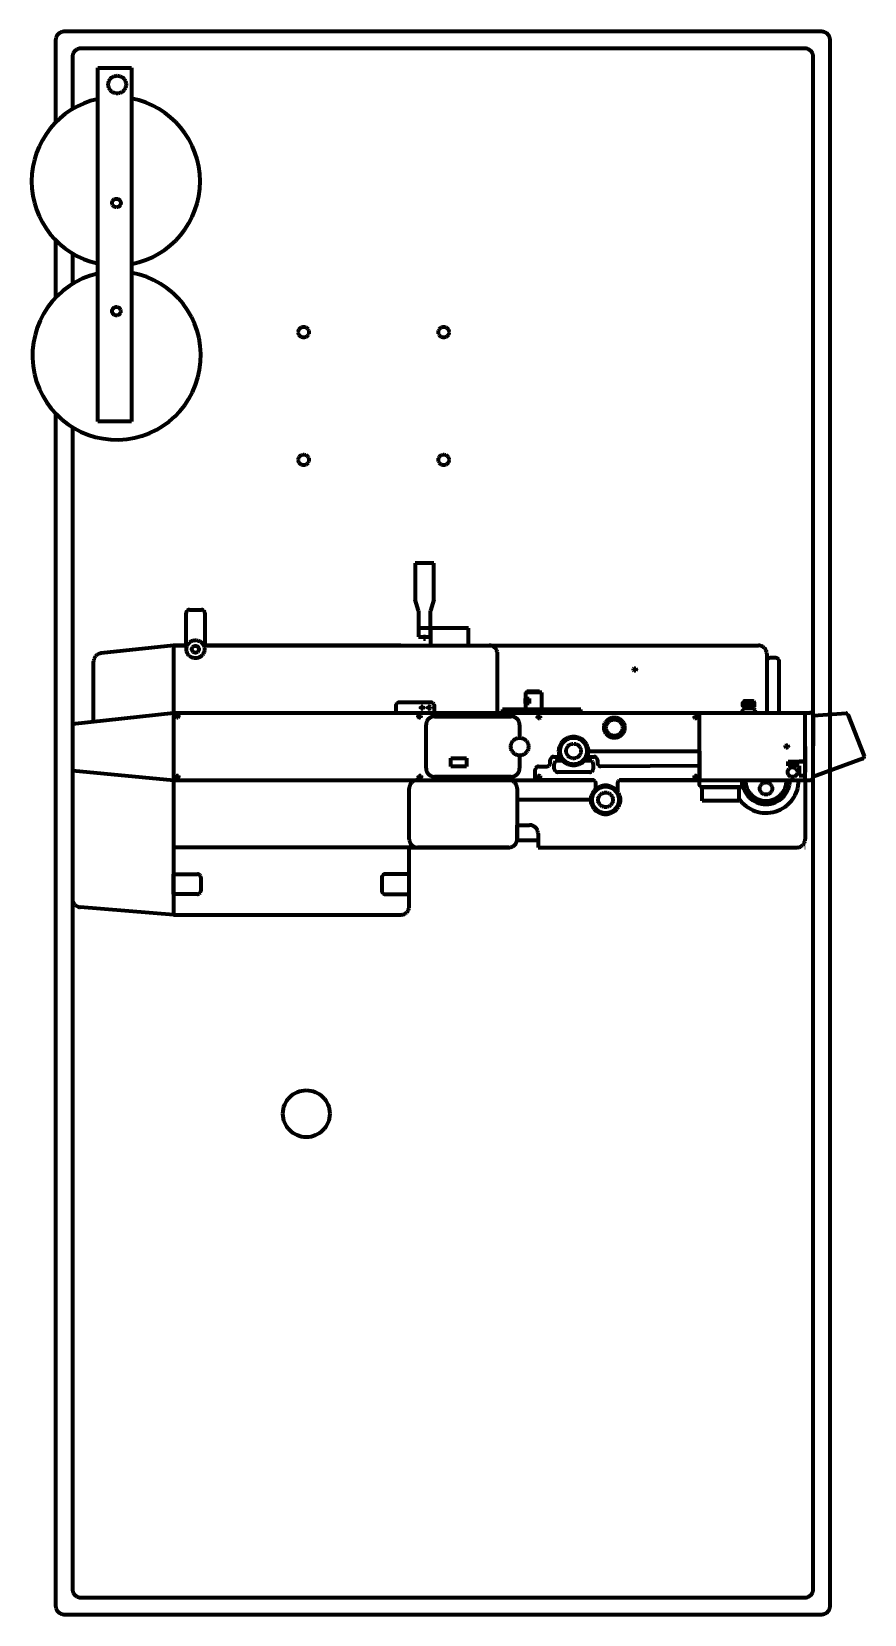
# Model space of a CAD drawing. Header units: inches. Extents: x 343.1 to 367.8, y 1153.1 to 1200.1.
import ezdxf

# ---------------------------------------------------------------- set-up
doc = ezdxf.new("R2010")
doc.units = ezdxf.units.IN
doc.header["$LTSCALE"] = 20
doc.header["$MEASUREMENT"] = 0
doc.linetypes.add('ACAD_ISO02W100', pattern=[15, 12, -3])
doc.layers.add('machines', color=21, linetype='Continuous')

msp = doc.modelspace()

# ---------------------------------------------------------------- linework, layer by layer
at = {"layer": 'machines', "linetype": 'ACAD_ISO02W100', "lineweight": 100}
for p, q in [((354.999, 1184.369), (354.448, 1184.369)), ((354.448, 1184.369), (354.448, 1183.275)), ((354.999, 1183.275), (354.999, 1184.369)), ((354.548, 1182.951), (354.448, 1183.275)), ((354.999, 1183.275), (354.899, 1182.951)), ((354.548, 1182.951), (354.548, 1182.181)), ((354.899, 1182.181), (354.899, 1182.951)), ((354.899, 1182.439), (354.548, 1182.439)), ((354.548, 1182.181), (354.899, 1182.181)), ((347.268, 1181.922), (345.116, 1181.689)), ((347.675, 1181.922), (347.268, 1181.922)), ((347.268, 1181.922), (347.268, 1173.922)), ((347.268, 1181.922), (347.675, 1181.922)), ((354.018, 1181.922), (348.163, 1181.922)), ((348.163, 1181.922), (364.638, 1181.922)), ((356.893, 1179.922), (356.893, 1181.672)), ((364.888, 1181.672), (364.888, 1179.922)), ((344.893, 1179.665), (344.893, 1181.441)), ((364.195, 1180.087), (364.195, 1180.257)), ((364.222, 1180.081), (364.222, 1180.264)), ((364.254, 1180.081), (364.254, 1180.264)), ((364.285, 1180.081), (364.285, 1180.264)), ((364.312, 1180.081), (364.312, 1180.264)), ((364.342, 1180.081), (364.342, 1180.264)), ((364.372, 1180.081), (364.372, 1180.264)), ((364.401, 1180.081), (364.401, 1180.264)), ((364.427, 1180.081), (364.427, 1180.264)), ((364.458, 1180.081), (364.458, 1180.264)), ((364.485, 1180.081), (364.485, 1180.264)), ((364.51, 1180.093), (364.51, 1180.252)), ((344.268, 1179.597), (347.268, 1179.922)), ((347.268, 1179.922), (366.168, 1179.922)), ((362.892, 1177.922), (362.892, 1179.922)), ((366.028, 1177.922), (366.028, 1179.922)), ((366.268, 1178.022), (366.268, 1179.822)), ((344.268, 1179.597), (344.268, 1174.399)), ((358.194, 1178.331), (358.356, 1178.331)), ((344.268, 1178.213), (347.268, 1177.922)), ((347.268, 1177.922), (359.713, 1177.922)), ((360.552, 1177.922), (366.168, 1177.922)), ((366.028, 1177.922), (366.028, 1176.172)), ((359.667, 1177.337), (357.473, 1177.337)), ((358.094, 1176.13), (357.469, 1176.13)), ((354.268, 1175.922), (347.268, 1175.922)), ((354.268, 1174.172), (354.268, 1175.922)), ((354.268, 1175.922), (357.223, 1175.922)), ((358.094, 1175.922), (365.778, 1175.922)), ((347.268, 1173.922), (344.497, 1174.15)), ((347.268, 1173.922), (354.018, 1173.922))]:
    msp.add_line(p, q, dxfattribs=at)
for points in [[(343.768, 1188.809), (343.768, 1153.399, 0.414214), (344.018, 1153.149), (366.518, 1153.149, 0.414214), (366.768, 1153.399), (366.768, 1199.899, 0.414214), (366.518, 1200.149), (344.018, 1200.149, 0.414214), (343.768, 1199.899), (343.768, 1197.453)], [(344.268, 1188.403), (344.268, 1153.899, 0.414214), (344.518, 1153.649), (366.018, 1153.649, 0.414214), (366.268, 1153.899), (366.268, 1199.399, 0.414214), (366.018, 1199.649), (344.518, 1199.649, 0.414214), (344.268, 1199.399), (344.268, 1197.848)], [(347.675, 1181.922), (347.64, 1181.922), (347.64, 1182.883, -0.414214), (347.74, 1182.983), (348.099, 1182.983, -0.414214), (348.199, 1182.883), (348.199, 1181.922), (348.163, 1181.922)], [(357.548, 1178.656), (357.548, 1178.273, -0.414214), (357.298, 1178.023), (355.019, 1178.023, -0.414214), (354.769, 1178.273), (354.769, 1179.563, -0.414214), (355.019, 1179.813), (357.298, 1179.813, -0.414214), (357.548, 1179.563), (357.548, 1179.18)], [(359.582, 1178.786), (362.892, 1178.786), (362.892, 1177.922), (360.552, 1177.922, 0.414214), (360.452, 1177.822), (360.452, 1177.587)], [(359.813, 1177.662), (359.813, 1177.822, 0.414214), (359.713, 1177.922), (358.012, 1177.922), (358.012, 1178.231, -0.414214), (358.112, 1178.331), (358.194, 1178.331)], [(358.456, 1178.431), (358.456, 1178.518, -0.414214), (358.556, 1178.618), (358.75, 1178.618)], [(359.475, 1178.501), (359.635, 1178.501, -0.414214), (359.735, 1178.401), (359.735, 1178.262, -0.414214), (359.635, 1178.162), (358.676, 1178.162, -0.414214), (358.576, 1178.262), (358.576, 1178.401, -0.414214), (358.676, 1178.501), (358.823, 1178.501)], [(359.548, 1178.618), (359.759, 1178.618, -0.414214), (359.859, 1178.518), (359.859, 1178.432, 0.416411), (359.96, 1178.332), (362.892, 1178.354)], [(357.473, 1176.172), (357.473, 1176.588), (357.844, 1176.588, -0.414214), (358.094, 1176.338), (358.094, 1175.922)]]:
    msp.add_lwpolyline(points, format="xyb", dxfattribs=at)
for points in [[(346.017, 1199.075), (346.017, 1188.575), (345.017, 1188.575), (345.017, 1199.075)], [(346.017, 1199.075), (346.017, 1188.575), (345.017, 1188.575), (345.017, 1199.075)], [(346.017, 1199.075), (346.017, 1188.575), (345.017, 1188.575), (345.017, 1199.075)], [(354.692, 1182.181), (354.692, 1182.122), (354.748, 1182.122), (354.748, 1182.181)], [(356.029, 1181.922), (356.029, 1182.439), (354.899, 1182.439), (354.899, 1181.922)], [(358.202, 1180.016), (358.202, 1180.522), (357.717, 1180.522), (357.717, 1180.016)], [(357.717, 1180.195), (357.717, 1180.351), (357.826, 1180.351), (357.826, 1180.195)], [(357.76, 1180.522), (357.76, 1180.565), (358.141, 1180.565), (358.141, 1180.522)], [(359.367, 1179.922), (359.367, 1180.016), (357.037, 1180.016), (357.037, 1179.922)], [(364.326, 1180.05), (364.326, 1180.081), (364.379, 1180.081), (364.379, 1180.05)], [(366.028, 1178.161), (366.028, 1178.922), (366.028, 1178.922), (366.028, 1178.161)], [(355.501, 1178.33), (355.501, 1178.574), (355.97, 1178.574), (355.97, 1178.33)], [(364.059, 1177.718), (364.059, 1177.304), (362.966, 1177.304), (362.966, 1177.718)]]:
    msp.add_lwpolyline(points, close=True, dxfattribs=at)
for points in [[(343.768, 1193.958), (343.768, 1192.251)], [(344.268, 1193.563), (344.268, 1192.657)], [(365.848, 1178.348), (365.522, 1178.348), (365.522, 1178.471), (366.028, 1178.471), (366.028, 1178.348)], [(365.848, 1178.348), (365.848, 1178.057), (366.028, 1178.057), (366.028, 1178.471), (365.848, 1178.471)]]:
    msp.add_lwpolyline(points, dxfattribs=at)
for points in [[(365.257, 1179.922), (365.257, 1181.45, 0.414214), (365.157, 1181.55), (364.988, 1181.55, 0.414214), (364.888, 1181.45), (364.888, 1179.922)], [(355.019, 1179.922), (355.019, 1180.126, 0.414214), (354.919, 1180.226), (353.967, 1180.226, 0.414214), (353.867, 1180.126), (353.867, 1179.922)], [(364.527, 1180.131), (364.527, 1180.214, 0.414214), (364.477, 1180.264), (364.22, 1180.264, 0.414214), (364.17, 1180.214), (364.17, 1180.131, 0.414214), (364.22, 1180.081), (364.477, 1180.081, 0.414214)], [(364.552, 1179.922), (364.552, 1179.95, 0.414214), (364.452, 1180.05), (364.252, 1180.05, 0.414214), (364.152, 1179.95), (364.152, 1179.922)], [(366.268, 1178.022), (366.273, 1179.84), (367.248, 1179.906, -0.308574), (367.294, 1179.874), (367.781, 1178.632, -0.420707), (367.752, 1178.567)], [(357.473, 1177.672), (357.473, 1176.172, -0.414214), (357.223, 1175.922), (354.518, 1175.922, -0.414214), (354.268, 1176.172), (354.268, 1177.672, -0.414214), (354.518, 1177.922), (357.223, 1177.922, -0.414214)], [(364.149, 1177.922), (364.149, 1177.768, -0.414214), (364.099, 1177.718), (362.942, 1177.718, -0.414214), (362.892, 1177.768), (362.892, 1177.922)], [(347.268, 1174.537), (347.268, 1175.131), (347.98, 1175.131, -0.414214), (348.08, 1175.031), (348.08, 1174.637, -0.414214), (347.98, 1174.537)], [(354.268, 1174.537), (354.268, 1175.131), (353.552, 1175.131, 0.414214), (353.452, 1175.031), (353.452, 1174.637, 0.414214), (353.552, 1174.537)]]:
    msp.add_lwpolyline(points, format="xyb", close=True, dxfattribs=at)
for centre, radius in [((345.595, 1198.579), 0.264), ((345.595, 1198.579), 0.264), ((345.595, 1198.579), 0.264), ((345.572, 1195.06), 0.128), ((345.572, 1195.06), 0.128), ((345.572, 1195.06), 0.128), ((345.572, 1191.848), 0.128), ((345.572, 1191.848), 0.128), ((345.572, 1191.848), 0.128), ((351.133, 1191.225), 0.158), ((355.292, 1191.225), 0.158), ((351.133, 1187.432), 0.158), ((355.292, 1187.432), 0.158), ((347.919, 1181.809), 0.269), ((347.919, 1181.809), 0.104), ((360.966, 1181.207), 0.0403), ((347.381, 1179.813), 0.0403), ((354.576, 1179.813), 0.0403), ((354.649, 1180.074), 0.0403), ((354.859, 1180.074), 0.0403), ((358.119, 1179.79), 0.0403), ((360.361, 1179.481), 0.305), ((360.361, 1179.481), 0.241), ((362.778, 1179.79), 0.0403), ((357.548, 1178.918), 0.262), ((359.149, 1178.786), 0.433), ((359.149, 1178.786), 0.396), ((359.149, 1178.786), 0.22), ((365.479, 1178.922), 0.0403), ((365.652, 1178.161), 0.144), ((347.381, 1178.023), 0.0403), ((354.587, 1178.023), 0.0403), ((358.119, 1178.023), 0.0403), ((362.778, 1178.023), 0.0403), ((364.864, 1177.674), 0.183), ((360.099, 1177.337), 0.433), ((360.099, 1177.337), 0.396), ((360.099, 1177.337), 0.22), ((351.213, 1168.016), 0.696)]:
    msp.add_circle(centre, radius, dxfattribs=at)
for centre, radius, start, end in [((345.556, 1195.705), 2.5, 102.4324, 257.5676), ((345.556, 1195.705), 2.5, 102.4324, 257.5676), ((345.556, 1195.705), 2.5, 102.4324, 257.5676), ((345.556, 1195.705), 2.5, 280.6443, 79.3557), ((345.556, 1195.705), 2.5, 280.6443, 79.3557), ((345.556, 1195.705), 2.5, 280.6443, 79.3557), ((345.581, 1190.53), 2.5, 103.0338, 79.952), ((345.581, 1190.53), 2.5, 103.0338, 79.952), ((345.581, 1190.53), 2.5, 103.0338, 79.952), ((345.143, 1181.441), 0.25, 96.1864, 180), ((356.643, 1181.672), 0.25, 0, 90), ((364.638, 1181.672), 0.25, 0, 90), ((366.168, 1179.822), 0.1, 0, 90), ((358.356, 1178.431), 0.1, 270, 0), ((364.864, 1177.922), 0.973, 214.1826, 0), ((364.864, 1177.922), 0.715, 180, 0), ((364.864, 1177.922), 0.615, 180, 0), ((366.168, 1178.022), 0.1, 270, 0), ((365.778, 1176.172), 0.25, 270, 0), ((366.018, 1176.172), 0.25, 270, 272.3131), ((344.518, 1174.399), 0.25, 180, 265.3066), ((354.018, 1174.172), 0.25, 270, 0)]:
    msp.add_arc(centre, radius, start, end, dxfattribs=at)

doc.saveas('drawing.dxf')
